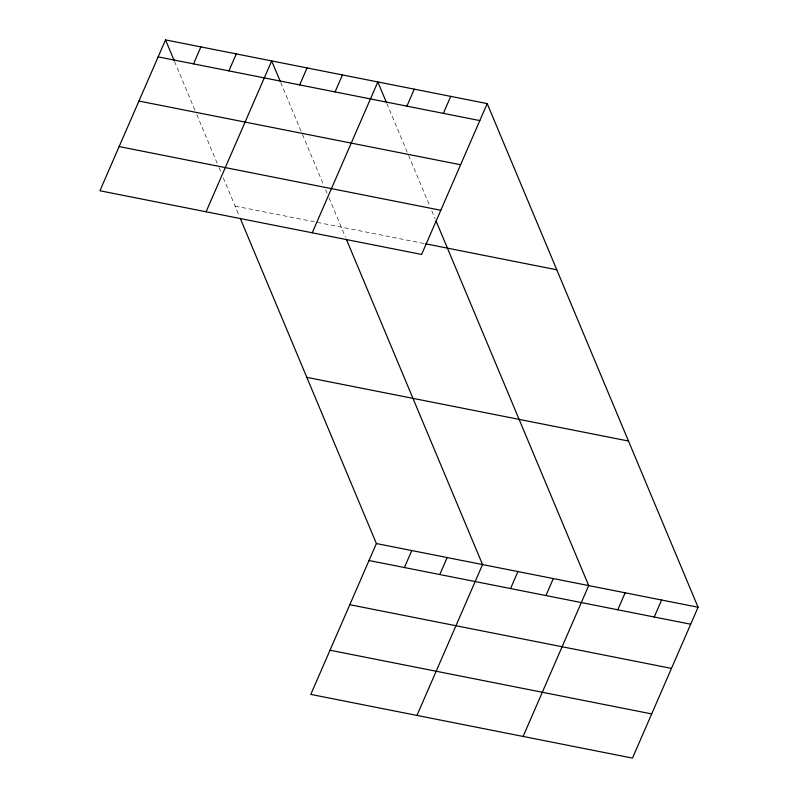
<?xml version="1.0" encoding="UTF-8"?>
<svg xmlns="http://www.w3.org/2000/svg" width="798" height="798" viewBox="0 0 798 798"><rect width="100%" height="100%" fill="white"/><g stroke="black" fill="none" stroke-linecap="round" stroke-linejoin="round"><path stroke-width="0.6" stroke-dasharray="3.99 2.99" d="M235.111 206.103L424.237 243.55M386.821 103.421L407.648 153.166M408.596 155.43L429.903 206.313M431.798 210.832L435.11 218.742M280.667 82.403L301.494 132.149M302.442 134.413L323.749 185.286M325.644 189.814L327.06 193.206M328.956 197.724L345.454 237.126M174.513 61.386L195.35 111.131M196.767 114.523L218.542 166.533M219.011 167.66L221.385 173.316M223.28 177.834L239.3 216.108"/><path stroke-width="1.2" d="M165.525 39.9L99.93 190.762L421.603 254.452L487.199 103.6L165.525 39.9L174.044 60.249M193.525 63.89L200.906 46.902M228.906 70.892L236.288 53.915M206.084 211.779L271.679 60.917L280.198 81.266M299.679 84.907L307.06 67.93M335.06 91.91L342.442 74.932M312.227 232.797L377.833 81.945L386.352 102.294M406.9 106.144L414.282 89.157M443.359 113.356L450.74 96.378M240.228 218.333L376.397 543.548L310.801 694.4L632.475 758.1L698.07 607.238L487.199 103.6M404.396 567.528L411.778 550.55M439.788 574.54L447.169 557.553M416.955 715.427L482.551 564.565L346.382 239.35M510.55 588.555L517.932 571.567M545.932 595.557L553.323 578.58M523.109 736.444L588.705 585.582L436.057 221.006M617.782 609.782L625.163 592.804M654.23 617.004L661.622 600.016M158.144 56.877L479.817 120.578M138.932 101.057L460.606 164.757M119.141 146.583L440.815 210.273M425.454 243.789L556.785 269.804M306.811 377.344L628.485 441.035M376.397 543.548L698.07 607.238M369.015 560.525L690.689 624.226M349.803 604.704L671.477 668.405M330.013 650.22L651.687 713.921"/></g></svg>
